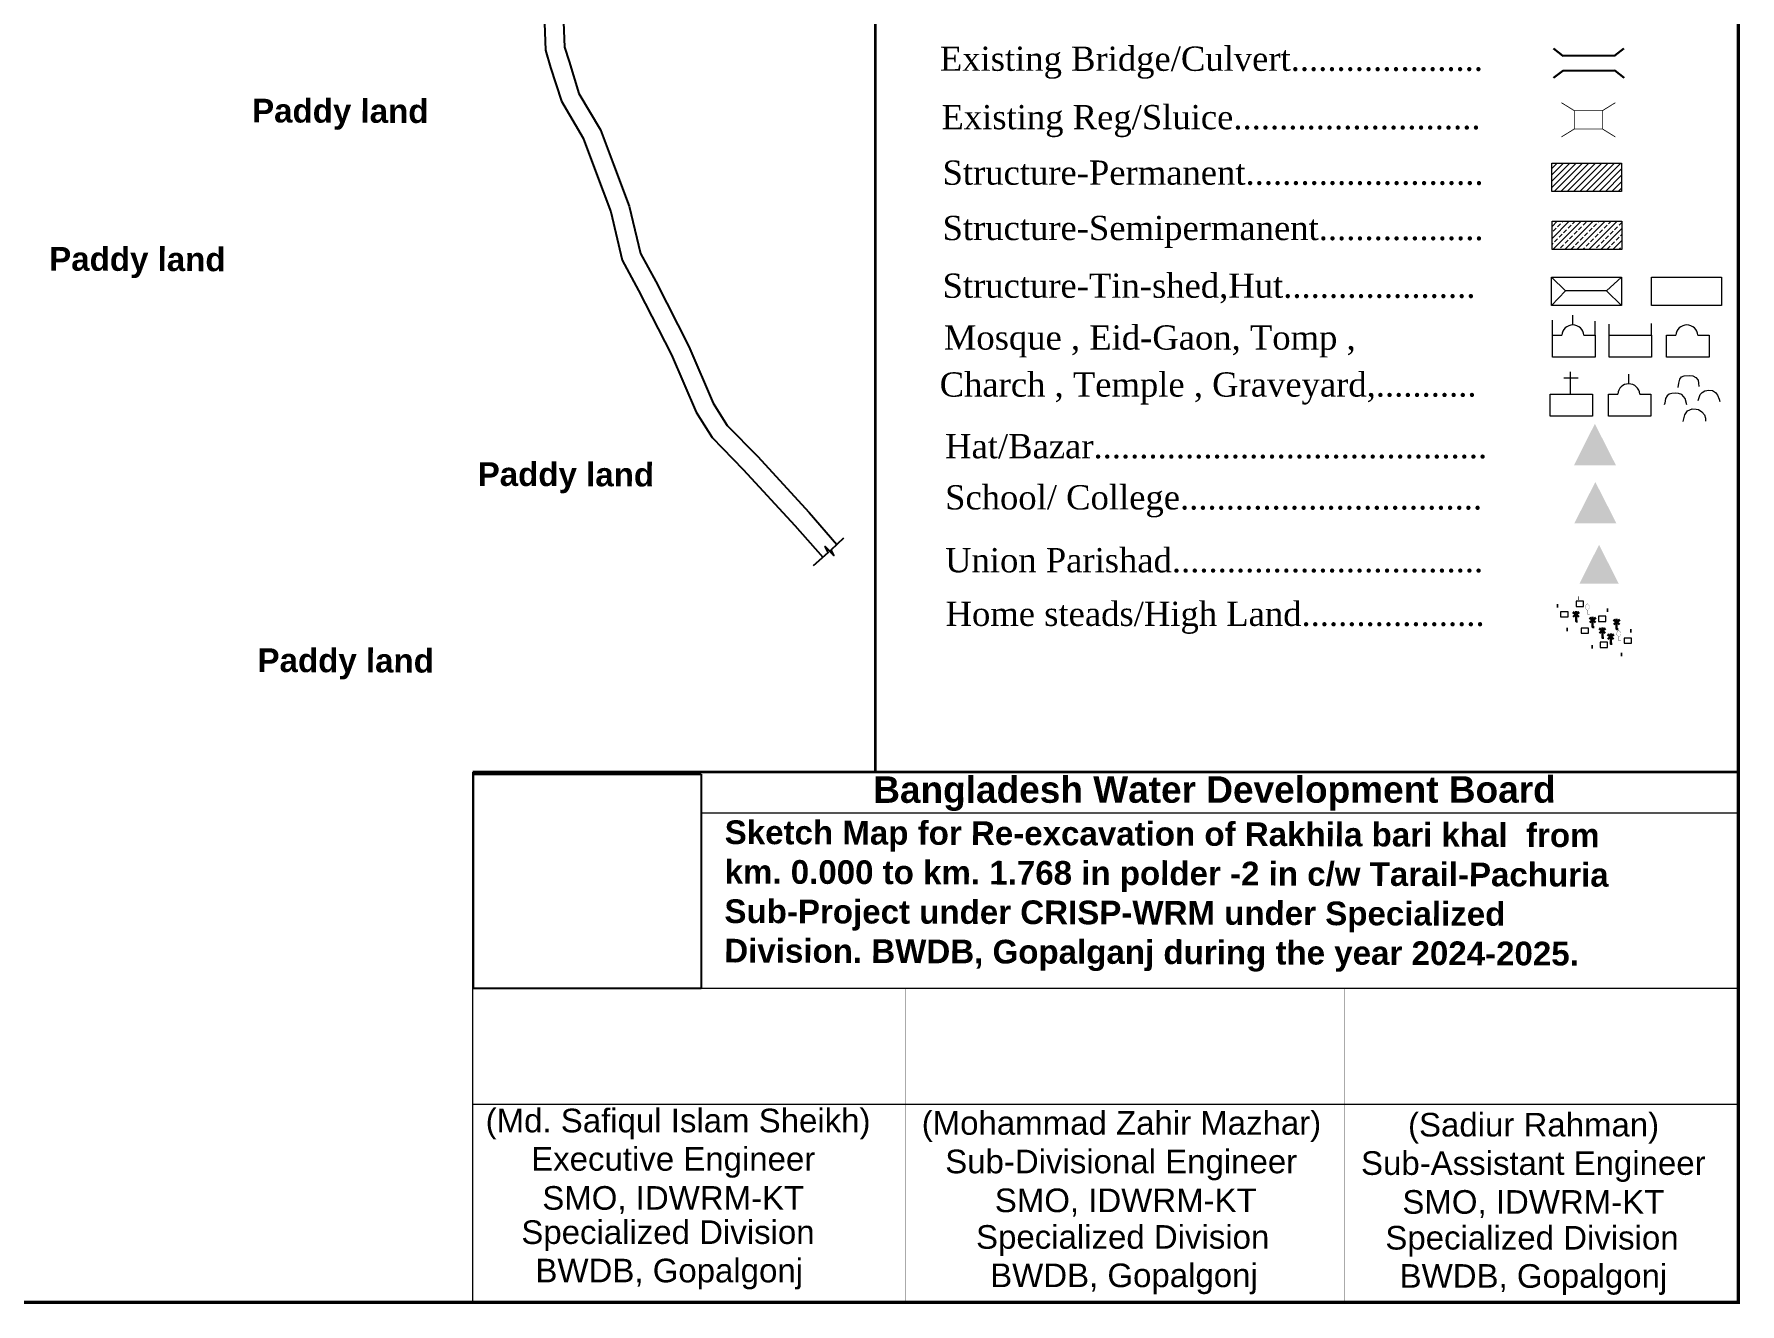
# Model space of a CAD drawing. Header units: millimetres. Extents: x 103 to 31324, y -122131 to -48.
# Drawn here: x 30257 to 31324, y -122131 to -121337 of the extents above; entities that cross this region are included whole.
import ezdxf
from ezdxf.enums import TextEntityAlignment as Align

# ---------------------------------------------------------------- set-up
doc = ezdxf.new("R2010")
doc.units = ezdxf.units.MM
doc.header["$MEASUREMENT"] = 0
for name, pattern in [('ACAD_ISO02W100', [15, 12, -3]), ('DOT2', [0.125, 0, -0.125]), ('PHANTOM2', [1.25, 0.625, -0.125, 0.125, -0.125, 0.125, -0.125])]:
    doc.linetypes.add(name, pattern=pattern)
for name, color, linetype, lineweight in [('Bazar', 97, 'Continuous', 15), ('Bridge or Culvert', 7, 'Continuous', 25), ('Church', 170, 'Continuous', 9), ('Eid-Gah', 170, 'Continuous', 9), ('Existing Str', 7, 'PHANTOM2', 35), ('existing-profile', 5, 'ACAD_ISO02W100', 25), ('FRAM', 7, 'Continuous', 50), ('Graveyard', 40, 'Continuous', 9), ('HOUSE', 144, 'Continuous', 18), ('Mosque', 170, 'Continuous', 9), ('OUTLINE', 7, 'Continuous', 15), ('PL', 7, 'Continuous', 15), ('Temple', 170, 'Continuous', 9), ('Tomb', 170, 'Continuous', 9), ('Union', 7, 'Continuous', 15)]:
    doc.layers.add(name, color=color, linetype=linetype, lineweight=lineweight)
for name, color, linetype in [('boundary', 7, 'Continuous'), ('Home Stead', 151, 'Continuous'), ('Khal', 4, 'Continuous'), ('TEXT', 5, 'Continuous'), ('Trees', 77, 'Continuous')]:
    doc.layers.add(name, color=color, linetype=linetype)
doc.styles.add('AR', font='arial.ttf', dxfattribs={"height": 450})
doc.styles.add('b', font='times.ttf')
doc.styles.add('sum', font='arialbd.ttf')
picture_1 = doc.add_image_def('image1.png', size_in_pixel=(204, 192))

# ---------------------------------------------------------------- blocks, each defined once
blk = doc.blocks.new('A$C01DB3217')
at = {"layer": 'Trees', "color": 1, "lineweight": 30}
blk.add_lwpolyline([(0, 0.0028), (0, -0.0071), (0.0015, -0.0071)], dxfattribs=at)
for centre, start, end in [((-0.012, -0.0154), 41.2491, 62.6782), ((0.012, -0.0154), 117.3218, 138.7509)]:
    blk.add_arc(centre, 0.0195, start, end, dxfattribs=at)
blk = doc.blocks.new('A$C7FEE66E4')
at = {"layer": 'Trees', "linetype": 'Continuous', "const_width": 0.000142}
blk.add_lwpolyline([(0, 0, 0.606435), (0, 0.0049, 0.606435)], format="xyb", close=True, dxfattribs=at)
at = {"layer": 'Trees', "linetype": 'Continuous', "const_width": 0.000252}
for points in [[(0, 0), (0, -0.0029)], [(0, -0.0029), (0.0017, -0.0029)]]:
    blk.add_lwpolyline(points, dxfattribs=at)

msp = doc.modelspace()

# ---------------------------------------------------------------- hatches: boundary and pattern name
at = {"layer": 'Bazar'}
for color, points in [(256, [(31233, -121580.8), (31219.9, -121606.8), (31246.2, -121606.8)]), (5, [(31233.3, -121617.2), (31220.1, -121643.1), (31246.5, -121643.1)])]:
    msp.add_hatch(color=color, dxfattribs=at).paths.add_polyline_path(points)
at = {"layer": 'HOUSE'}
h = msp.add_hatch(dxfattribs=at)
h.set_pattern_fill('ANSI31', color=256, scale=22.612789, style=0)
h.set_pattern_definition([(45, (-2586046.011, -9217769.9057), (-1.99870706645, 1.99870706645), [])])
h.paths.add_polyline_path([(31249.7, -121435.5), (31249.7, -121417.8), (31206, -121417.8), (31206, -121435.5)])
h = msp.add_hatch(dxfattribs=at)
h.set_pattern_fill('ANSI33', color=256, scale=21.19949)
h.set_pattern_definition([(45, (-2618334.7675, -9408382.1755), (-3.7475757496, 3.7475757496), []), (45, (-2618331.02, -9408382.1755), (-3.7475757496, 3.7475757496), [2.6499362255, -1.3249681128])])
h.paths.add_polyline_path([(31249.9, -121454.1), (31206.2, -121454.1), (31206.2, -121471.8), (31249.9, -121471.8)])
at = {"layer": 'Union'}
msp.add_hatch(color=0, dxfattribs=at).paths.add_polyline_path([(31235.6, -121656.5), (31223.4, -121680.7), (31247.9, -121680.7)])

# ---------------------------------------------------------------- linework, layer by layer
at = {"layer": 'boundary', "color": 0}
for points, const_width in [([(29134.1, -120570.1), (31322.7, -120570.1), (31322.7, -122130.2), (29134.1, -122130.2), (29134.1, -120570.1)], 2), ([(30783, -121798.6), (30783, -120570.1)], 1.74)]:
    msp.add_lwpolyline(points, dxfattribs=dict(at, const_width=const_width))
at = {"layer": 'Bridge or Culvert', "color": 7, "linetype": 'Continuous', "lineweight": 30}
for points in [[(31207.1, -121346.2), (31212.9, -121350.6), (31245.5, -121350.5), (31251.2, -121346)], [(31207.2, -121364.5), (31213, -121360), (31245.5, -121359.9), (31251.3, -121364.4)]]:
    msp.add_lwpolyline(points, dxfattribs=at)
at = {"layer": 'Church', "linetype": 'Continuous'}
for points in [[(31222.5, -121552.3), (31213.6, -121552.3)], [(31222.5, -121552.3), (31213.6, -121552.3)], [(31217.7, -121562.2), (31217.7, -121548.4)], [(31217.7, -121562.2), (31217.7, -121548.4)]]:
    msp.add_lwpolyline(points, dxfattribs=at)
msp.add_lwpolyline([(31205.1, -121576), (31205.1, -121562.2), (31231.6, -121562.2), (31231.6, -121576), (31220.8, -121576), (31220.8, -121576), (31220.8, -121576), (31220.8, -121576), (31205.1, -121576)], close=True, dxfattribs=at)
msp.add_lwpolyline([(31205.1, -121576), (31205.1, -121562.2), (31231.6, -121562.2), (31231.6, -121576), (31220.8, -121576), (31220.8, -121576), (31220.8, -121576), (31220.8, -121576), (31205.1, -121576)], close=True, dxfattribs=at)
at = {"layer": 'Eid-Gah', "linetype": 'Continuous'}
for p, q in [((31242, -121525.4), (31242, -121518.5)), ((31242, -121525.4), (31242, -121518.5)), ((31268.5, -121525.4), (31268.5, -121518.1)), ((31268.5, -121525.4), (31268.5, -121518.1))]:
    msp.add_line(p, q, dxfattribs=at)
msp.add_lwpolyline([(31242, -121539.2), (31242, -121525.4), (31268.5, -121525.4), (31268.5, -121539.2), (31253.8, -121539.2), (31253.8, -121539.2), (31253.8, -121539.2), (31253.8, -121539.2), (31242, -121539.2)], close=True, dxfattribs=at)
msp.add_lwpolyline([(31242, -121539.2), (31242, -121525.4), (31268.5, -121525.4), (31268.5, -121539.2), (31253.8, -121539.2), (31253.8, -121539.2), (31253.8, -121539.2), (31253.8, -121539.2), (31242, -121539.2)], close=True, dxfattribs=at)
at = {"layer": 'Existing Str', "linetype": 'Continuous', "const_width": 0.525}
for points in [[(31212.1, -121380), (31220.2, -121385), (31237.7, -121385), (31245.8, -121380)], [(31220.2, -121396.4), (31220.2, -121385)], [(31237.7, -121396.4), (31237.7, -121385)], [(31212.1, -121401.4), (31220.2, -121396.4), (31237.7, -121396.4), (31245.8, -121401.4)]]:
    msp.add_lwpolyline(points, dxfattribs=at)
at = {"layer": 'FRAM', "linetype": 'Continuous', "const_width": 1.77}
msp.add_lwpolyline([(30531.1, -121798.6), (31322.7, -121798.6), (31322.7, -121798.6)], dxfattribs=at)
at = {"layer": 'Graveyard'}
for points in [[(31285.1, -121558), (31285.6, -121555.3), (31286.1, -121552.8), (31287.1, -121551.5), (31288.8, -121550.7), (31292.1, -121550.6), (31294.2, -121550.9), (31296.1, -121551.9), (31297.6, -121553.6), (31297.9, -121555.4), (31298, -121557.4)], [(31285.1, -121558), (31285.6, -121555.3), (31286.1, -121552.8), (31287.1, -121551.5), (31288.8, -121550.7), (31292.1, -121550.6), (31294.2, -121550.9), (31296.1, -121551.9), (31297.6, -121553.6), (31297.9, -121555.4), (31298, -121557.4)], [(31290.6, -121568.9), (31289.4, -121564.9), (31287.4, -121562.4), (31285.4, -121561.8), (31283.6, -121561.6), (31281.1, -121561.8), (31279.5, -121562.2), (31278.2, -121563.3), (31277.1, -121564.9), (31276.7, -121567.8), (31276.4, -121568.9)], [(31290.6, -121568.9), (31289.4, -121564.9), (31287.4, -121562.4), (31285.4, -121561.8), (31283.6, -121561.6), (31281.1, -121561.8), (31279.5, -121562.2), (31278.2, -121563.3), (31277.1, -121564.9), (31276.7, -121567.8), (31276.4, -121568.9)], [(31297.6, -121566.2), (31298.9, -121562.4), (31300.1, -121561.2), (31301.7, -121560.1), (31304.2, -121559.8), (31306.5, -121559.9), (31308.5, -121561.3), (31309.7, -121562.8), (31310.7, -121565.4), (31311.2, -121566.9)], [(31297.6, -121566.2), (31298.9, -121562.4), (31300.1, -121561.2), (31301.7, -121560.1), (31304.2, -121559.8), (31306.5, -121559.9), (31308.5, -121561.3), (31309.7, -121562.8), (31310.7, -121565.4), (31311.2, -121566.9)], [(31288.2, -121579.3), (31289.2, -121575.2), (31290.9, -121572.7), (31293.8, -121571.4), (31296.4, -121571.6), (31297.9, -121571.9), (31300, -121573.3), (31301.5, -121575.1), (31302.1, -121577.3), (31302.1, -121579.2)], [(31288.2, -121579.3), (31289.2, -121575.2), (31290.9, -121572.7), (31293.8, -121571.4), (31296.4, -121571.6), (31297.9, -121571.9), (31300, -121573.3), (31301.5, -121575.1), (31302.1, -121577.3), (31302.1, -121579.2)]]:
    msp.add_lwpolyline(points, dxfattribs=at)
at = {"layer": 'Home Stead', "color": 7, "linetype": 'DOT2', "lineweight": 50, "ltscale": 159.474072, "flags": 128}
msp.add_lwpolyline([(31209.6, -121694.6), (31206.3, -121699.6), (31210, -121705.7), (31214.9, -121708.8), (31219.1, -121712.2), (31222.7, -121715.9), (31226.5, -121716.6), (31228.9, -121716.7), (31232.4, -121722.1), (31237.9, -121724.3), (31247, -121725.6), (31255.3, -121723.9), (31257.6, -121716.8), (31254.7, -121708.1), (31250.8, -121703.8), (31244.7, -121700.4), (31233.7, -121691.7), (31220.4, -121689.4), (31215.2, -121693), (31209.6, -121694.6)], dxfattribs=at)
at = {"layer": 'HOUSE'}
for points in [[(31206, -121417.8), (31249.7, -121417.8), (31249.7, -121435.5), (31206, -121435.5)], [(31206, -121417.8), (31249.7, -121417.8), (31249.7, -121435.5), (31206, -121435.5)], [(31206.2, -121454.1), (31249.9, -121454.1), (31249.9, -121471.8), (31206.2, -121471.8)], [(31206.2, -121454.1), (31249.9, -121454.1), (31249.9, -121471.8), (31206.2, -121471.8)]]:
    msp.add_lwpolyline(points, close=True, dxfattribs=at)
at = {"layer": 'HOUSE', "linetype": 'Continuous'}
for points in [[(31205.9, -121489.1), (31249.6, -121489.1), (31249.6, -121506.8), (31205.9, -121506.8)], [(31205.9, -121489.1), (31249.6, -121489.1), (31249.6, -121506.8), (31205.9, -121506.8)], [(31268.4, -121489.1), (31312.2, -121489.1), (31312.2, -121506.8), (31268.4, -121506.8)], [(31268.4, -121489.1), (31312.2, -121489.1), (31312.2, -121506.8), (31268.4, -121506.8)]]:
    msp.add_lwpolyline(points, close=True, dxfattribs=at)
for points in [[(31249.6, -121489.1), (31240.2, -121497.6), (31214.7, -121497.6), (31205.9, -121489.1)], [(31249.6, -121489.1), (31240.2, -121497.6), (31214.7, -121497.6), (31205.9, -121489.1)], [(31214.7, -121497.6), (31205.9, -121506.8)], [(31214.7, -121497.6), (31205.9, -121506.8)], [(31240.2, -121497.6), (31249.6, -121506.8)], [(31240.2, -121497.6), (31249.6, -121506.8)]]:
    msp.add_lwpolyline(points, dxfattribs=at)
at = {"layer": 'HOUSE'}
for points in [[(31221.2, -121695), (31225.8, -121695), (31225.8, -121691.8), (31221.2, -121691.8), (31221.2, -121695)], [(31211.6, -121701.6), (31216.2, -121701.6), (31216.2, -121698.4), (31211.6, -121698.4), (31211.6, -121701.6)], [(31235.2, -121704.4), (31239.8, -121704.4), (31239.8, -121701.2), (31235.2, -121701.2), (31235.2, -121704.4)], [(31224.5, -121711.7), (31229.1, -121711.7), (31229.1, -121708.5), (31224.5, -121708.5), (31224.5, -121711.7)], [(31251.3, -121718), (31255.9, -121718), (31255.9, -121714.8), (31251.3, -121714.8), (31251.3, -121718)], [(31236.3, -121720.7), (31240.9, -121720.7), (31240.9, -121717.4), (31236.3, -121717.4), (31236.3, -121720.7)]]:
    msp.add_lwpolyline(points, dxfattribs=at)
at = {"layer": 'Khal', "lineweight": 25, "ltscale": 0.1}
for points in [[(30575.8, -121324.7), (30576.6, -121347.2), (30579.9, -121357.9), (30586.6, -121379.1), (30600.2, -121402.1), (30608, -121422.8), (30617.6, -121448.2), (30624.7, -121478.5), (30634.9, -121497.5), (30655.5, -121537.6), (30670.9, -121573.6), (30681, -121589.3), (30700.4, -121609.3), (30732.7, -121644.3), (30750.1, -121664.3)], [(30587.8, -121324.4), (30588.5, -121345.2), (30591.4, -121354.3), (30597.6, -121374.2), (30611.1, -121396.9), (30619.3, -121418.6), (30629.1, -121444.7), (30636.1, -121474.2), (30645.6, -121491.9), (30666.4, -121532.5), (30681.5, -121567.9), (30690.4, -121581.8), (30709.2, -121601), (30741.6, -121636.3), (30758.9, -121656.2)], [(30744.3, -121669.5), (30753.5, -121661.2), (30751.6, -121657.6), (30757.1, -121663.1), (30755.3, -121659.6), (30763.2, -121652.2)]]:
    msp.add_lwpolyline(points, dxfattribs=at)
at = {"layer": 'Mosque', "linetype": 'Continuous'}
for p, q in [((31219.2, -121519), (31219.2, -121512.9)), ((31219.2, -121519), (31219.2, -121512.9)), ((31206.5, -121525.4), (31206.5, -121515.9)), ((31206.5, -121525.4), (31206.5, -121515.9)), ((31233.1, -121525.4), (31233.1, -121516.7)), ((31233.1, -121525.4), (31233.1, -121516.7))]:
    msp.add_line(p, q, dxfattribs=at)
for points in [[(31226.1, -121525.4), (31233.1, -121525.4), (31233.1, -121539.2), (31222.3, -121539.2), (31222.3, -121539.2), (31218.4, -121539.2), (31218.4, -121539.2), (31206.5, -121539.2), (31206.5, -121525.4), (31212.3, -121525.4)], [(31226.1, -121525.4), (31233.1, -121525.4), (31233.1, -121539.2), (31218.4, -121539.2), (31218.4, -121539.2), (31218.4, -121539.2), (31218.4, -121539.2), (31206.5, -121539.2), (31206.5, -121525.4), (31212.3, -121525.4)]]:
    msp.add_lwpolyline(points, dxfattribs=at)
msp.add_arc((31219.2, -121525.9), 6.9, 3.9267, 176.0733, dxfattribs=at)
msp.add_arc((31219.2, -121525.9), 6.9, 3.9267, 176.0733, dxfattribs=at)
at = {"layer": 'PL'}
for p, q in [((30531.1, -121798.6), (30531.1, -122130.2)), ((31322.7, -121798.6), (31322.7, -122130.2)), ((31322.7, -121824.4), (30674, -121824.4)), ((31323.2, -121934), (30531.6, -121934)), ((31322.7, -122006.4), (30531.1, -122006.4))]:
    msp.add_line(p, q, dxfattribs=at)
at = {"layer": 'PL', "const_width": 0.198}
for points in [[(30802.1, -121934), (30802.1, -122130)], [(31076.6, -121934), (31076.6, -122130.2)]]:
    msp.add_lwpolyline(points, dxfattribs=at)
at = {"layer": 'Temple', "linetype": 'Continuous'}
msp.add_line((31254.2, -121555.8), (31254.2, -121549.8), dxfattribs=at)
msp.add_line((31254.2, -121555.8), (31254.2, -121549.8), dxfattribs=at)
msp.add_lwpolyline([(31261.1, -121562.2), (31268.1, -121562.2), (31268.1, -121576), (31253.4, -121576), (31253.4, -121576), (31253.4, -121576), (31253.4, -121576), (31241.5, -121576), (31241.5, -121562.2), (31247.3, -121562.2)], dxfattribs=at)
msp.add_lwpolyline([(31261.1, -121562.2), (31268.1, -121562.2), (31268.1, -121576), (31253.4, -121576), (31253.4, -121576), (31253.4, -121576), (31253.4, -121576), (31241.5, -121576), (31241.5, -121562.2), (31247.3, -121562.2)], dxfattribs=at)
msp.add_arc((31254.2, -121562.7), 6.9, 3.9267, 176.0733, dxfattribs=at)
msp.add_arc((31254.2, -121562.7), 6.9, 3.9267, 176.0733, dxfattribs=at)
at = {"layer": 'Tomb', "linetype": 'Continuous'}
msp.add_lwpolyline([(31297.4, -121525.4), (31304.4, -121525.4), (31304.4, -121539.2), (31289.7, -121539.2), (31289.7, -121539.2), (31289.7, -121539.2), (31289.7, -121539.2), (31277.8, -121539.2), (31277.8, -121525.4), (31283.6, -121525.4)], dxfattribs=at)
msp.add_arc((31290.5, -121525.9), 6.9, 3.9267, 176.0733, dxfattribs=at)
msp.add_arc((31290.5, -121525.9), 6.9, 3.9267, 176.0733, dxfattribs=at)

# ---------------------------------------------------------------- block references
at = {"layer": 'Trees', "linetype": 'DOT2', "ltscale": 0.2, "xscale": 827.4173987380855, "yscale": 827.4173987382092, "zscale": 827.4173987381073}
for p in [(31228.3, -121697.4), (31247.9, -121714.1)]:
    msp.add_blockref('A$C7FEE66E4', p, dxfattribs=at)
at = {"layer": 'Trees', "ltscale": 0.1, "xscale": 652.4777405103232, "yscale": 652.4777405103378, "zscale": 652.4777405103225}
for p in [(31221.2, -121699.8), (31231.6, -121703.4), (31246.6, -121704.6), (31237.7, -121710.1), (31242.9, -121713.8)]:
    msp.add_blockref('A$C01DB3217', p, dxfattribs=at)

# ---------------------------------------------------------------- texts
at = {"layer": 'FRAM', "linetype": 'Continuous', "lineweight": -3, "style": 'AR'}
for s, p in [('(Md. Safiqul Islam Sheikh)   ', (30668.2, -122023.9)), ('(Mohammad Zahir Mazhar)      ', (30954.1, -122025.4)), ('Executive Engineer     ', (30670.9, -122047.9)), ('Sub-Divisional Engineer       ', (30956.8, -122049.5)), ('SMO, IDWRM-KT     ', (30670.9, -122072.3)), ('SMO, IDWRM-KT      ', (30956.8, -122073.8)), ('Specialized Division     ', (30667.6, -122093.7)), ('Specialized Division     ', (30952, -122096.7)), ('BWDB, Gopalgonj     ', (30668.4, -122117.7)), ('BWDB, Gopalgonj     ', (30952.8, -122120.7))]:
    msp.add_text(s, height=14.765, dxfattribs=at).set_placement(p, align=Align.CENTER)
at = {"layer": 'FRAM', "linetype": 'Continuous', "style": 'AR'}
for s, p in [('(Sadiur Rahman)     ', (31209, -122026.5)), ('Sub-Assistant Engineer      ', (31211.7, -122050.5)), ('SMO, IDWRM-KT      ', (31211.7, -122074.8)), ('Specialized Division     ', (31208, -122097.2)), ('BWDB, Gopalgonj     ', (31208.9, -122121.1))]:
    msp.add_text(s, height=14.765, dxfattribs=at).set_placement(p, align=Align.CENTER)
at = {"layer": 'OUTLINE', "ltscale": 0.1, "style": 'b'}
for s, p in [(' Existing Reg/Sluice...........................', (30818.6, -121396.6)), ('Structure-Permanent..........................', (30825, -121431.3)), ('Structure-Semipermanent..................', (30825, -121465.9)), ('Structure-Tin-shed,Hut.....................', (30825, -121502)), ('Mosque , Eid-Gaon, Tomp ,', (30825.8, -121534.4)), ('Charch , Temple , Graveyard,........... ', (30823.2, -121563.8)), ('Home steads/High Land....................', (30826.9, -121707.2))]:
    msp.add_text(s, height=15.163, dxfattribs=at).set_placement(p)
at = {"layer": 'OUTLINE', "ltscale": 0.1, "char_height": 15.163, "width": 707.483, "attachment_point": 1, "style": 'b'}
for s, insert in [(' Existing Bridge/Culvert.....................', (30817.6, -121344.9)), ('Hat/Bazar...........................................', (30826.6, -121587.2)), ('School/ College.................................', (30826.6, -121619.2)), ('Union Parishad..................................', (30826.6, -121658.5))]:
    msp.add_mtext(s, dxfattribs=dict(at, insert=insert))
at = {"layer": 'TEXT', "color": 7, "style": 'sum'}
msp.add_text('Bangladesh Water Development Board', height=16.564, rotation=0.0165, dxfattribs=at).set_placement((30995.1, -121817.8), align=Align.CENTER)
at = {"layer": 'TEXT', "color": 7, "char_height": 14.808, "attachment_point": 1, "rotation": 359.7933, "style": 'sum'}
for s, insert, width in [('Paddy land ', (30393.2, -121377.5), 286.647), ('Paddy land ', (30266.3, -121470.2), 286.647), ('Paddy land ', (30534.3, -121604.8), 286.647), ('Paddy land ', (30396.6, -121721.2), 286.647), ('Sketch Map for Re-excavation of Rakhila bari khal  from km. 0.000 to km. 1.768 in polder -2 in c/w Tarail-Pachuria Sub-Project under CRISP-WRM under Specialized Division. BWDB, Gopalganj during the year 2024-2025. ', (30688.8, -121828.8), 566.539)]:
    msp.add_mtext(s, dxfattribs=dict(at, insert=insert, width=width))

# ---------------------------------------------------------------- pictures from other files: only their frames are drawn
at = {"layer": 'existing-profile', "color": 1, "linetype": 'ByBlock'}
image = msp.add_image(picture_1, insert=(30531.6, -121934), size_in_units=(142.4, 134.1), dxfattribs=at)
image.dxf.flags = 7

doc.saveas('drawing.dxf')
